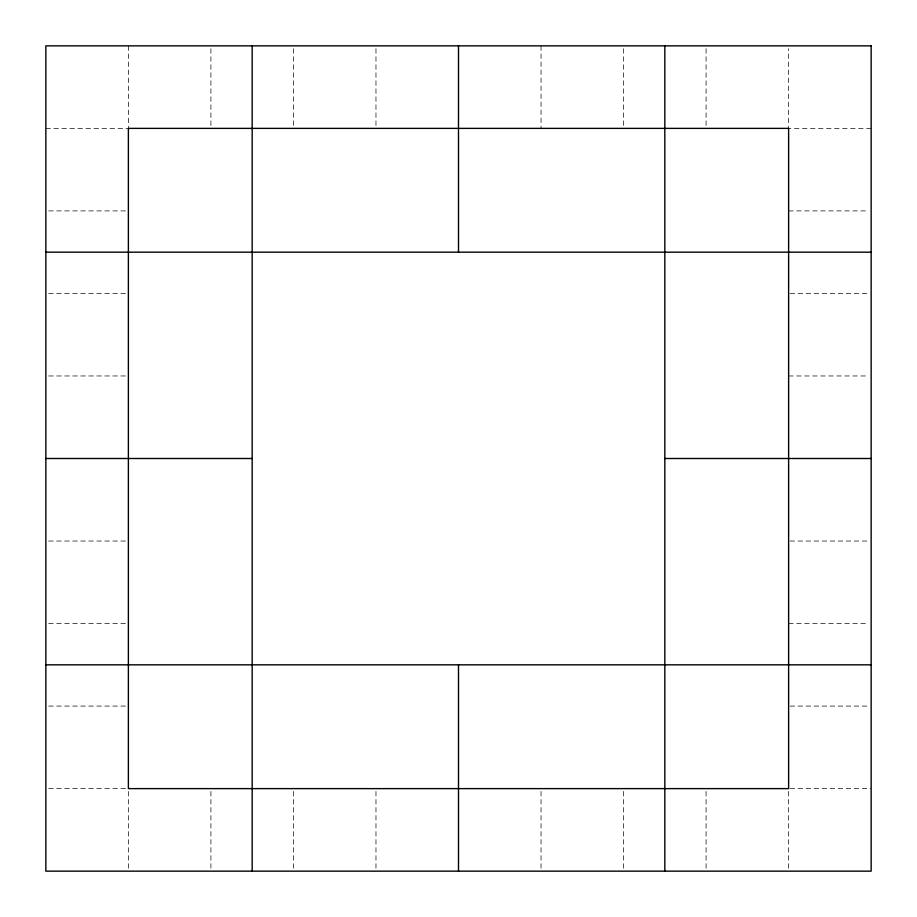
<?xml version="1.0" encoding="UTF-8"?>
<svg xmlns="http://www.w3.org/2000/svg" width="917" height="917" viewBox="0 0 917 917"><rect width="100%" height="100%" fill="white"/><g stroke="black" fill="none" stroke-linecap="round" stroke-linejoin="round"><path stroke-width="0.69" stroke-dasharray="4.58 3.44" d="M45.85 128.38L128.38 128.38L128.38 45.85M871.15 128.38L788.62 128.38L788.62 48.693M48.693 210.91L126.959 210.91M788.62 210.91L868.307 210.91M48.693 293.44L128.38 293.44M790.041 293.44L868.307 293.44M48.693 375.97L126.959 375.97M788.62 375.97L868.307 375.97M48.693 541.03L126.959 541.03M790.041 541.03L868.307 541.03M48.693 623.56L128.38 623.56M788.62 623.56L868.307 623.56M48.693 706.09L126.959 706.09M790.041 706.09L868.307 706.09M48.693 788.62L126.959 788.62M790.041 788.62L871.15 788.62M788.62 791.463L788.62 871.15M706.09 48.693L706.09 126.959M706.09 791.463L706.09 868.307M623.56 48.693L623.56 126.959M623.56 791.463L623.56 868.307M541.03 45.85L541.03 128.38M541.03 791.463L541.03 868.307M375.97 48.693L375.97 126.959M375.97 791.463L375.97 868.307M293.44 48.693L293.44 126.959M293.44 791.463L293.44 868.307M210.91 48.693L210.91 128.38M210.91 791.463L210.91 868.307M128.38 791.463L128.38 868.307"/><path stroke-width="1.38" d="M45.85 252.175L871.15 252.175M45.85 458.5L252.175 458.5M664.825 458.5L871.15 458.5M45.85 664.825L871.15 664.825M664.825 45.85L664.825 871.15M458.5 45.85L458.5 252.175M458.5 664.825L458.5 871.15M252.175 45.85L252.175 871.15M871.15 45.85L45.85 45.85L45.85 871.15L871.15 871.15L871.15 45.85M788.62 128.38L128.38 128.38L128.38 788.62L788.62 788.62L788.62 128.38"/></g></svg>
